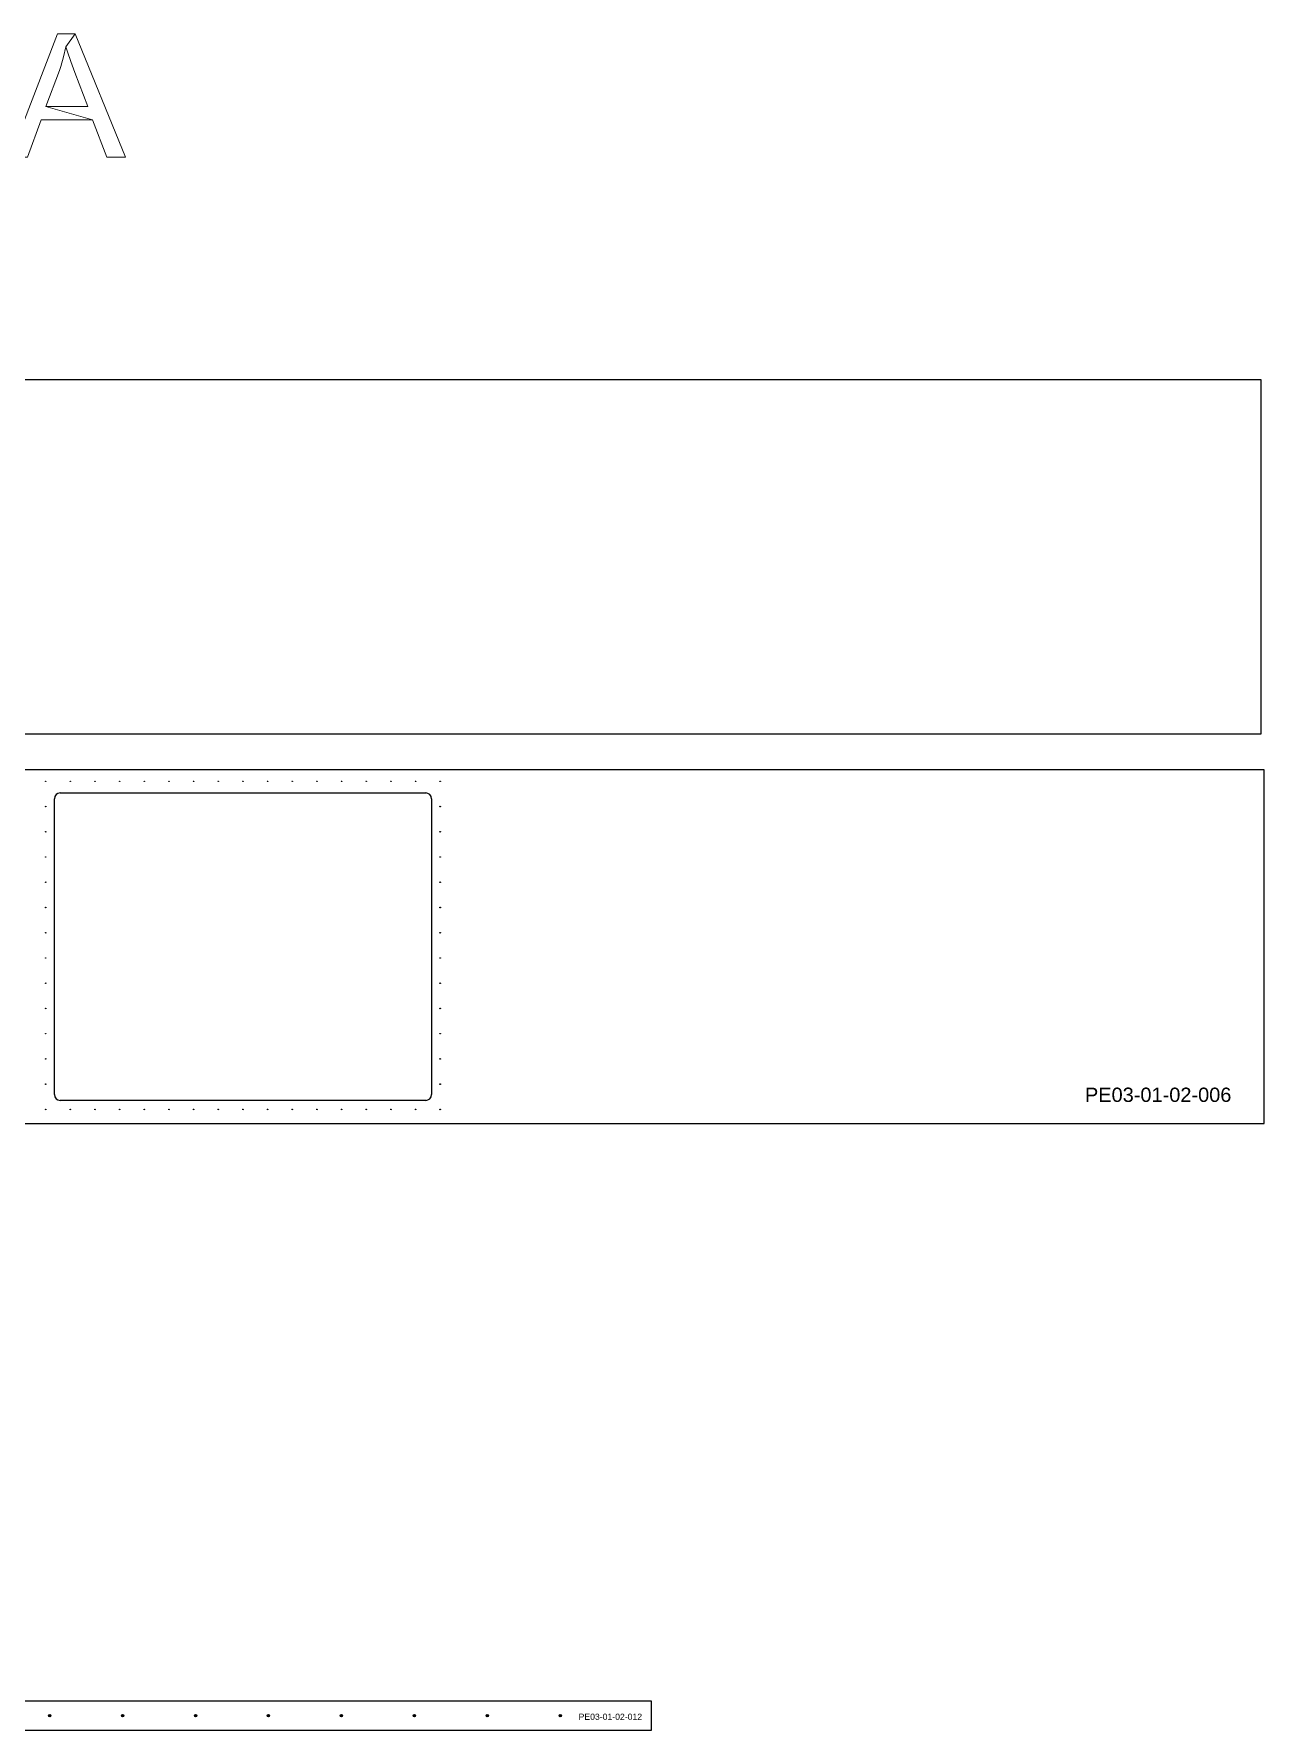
# Model space of a CAD drawing. Header units: millimetres. Extents: x 977 to 12288, y -94 to 5752.
# Drawn here: x 10168 to 12288, y 2630 to 5554 of the extents above; entities that cross this region are included whole.
import ezdxf

# ---------------------------------------------------------------- set-up
doc = ezdxf.new("R2010")
doc.units = ezdxf.units.MM
doc.styles.get("Standard").update_dxf_attribs({"font": 'arial.ttf'})

msp = doc.modelspace()

# ---------------------------------------------------------------- linework, layer by layer
at = {"color": 7, "linetype": 'Continuous', "lineweight": 25}
for p, q in [((12283.15329591, 4957.43327825), (8183.15329591, 4957.43327825)), ((12283.15329591, 4347.43327825), (12283.15329591, 4957.43327825)), ((8183.15329591, 4347.43327825), (12283.15329591, 4347.43327825)), ((12288.29654678, 4285.56871487), (8188.29654678, 4285.56871487)), ((12288.29654678, 3675.56871487), (12288.29654678, 4285.56871487)), ((10213.29654678, 4245.56871487), (10843.29654678, 4245.56871487)), ((10203.29654678, 3725.56871487), (10203.29654678, 4235.56871487)), ((10853.29654678, 4235.56871487), (10853.29654678, 3725.56871487)), ((10843.29654678, 3715.56871487), (10213.29654678, 3715.56871487)), ((8188.29654678, 3675.56871487), (12288.29654678, 3675.56871487)), ((11232.61500483, 2680.23148215), (7832.61500483, 2680.23148215)), ((11232.61500483, 2630.23148215), (11232.61500483, 2680.23148215)), ((7832.61500483, 2630.23148215), (11232.61500483, 2630.23148215))]:
    msp.add_line(p, q, dxfattribs=at)
at = {"color": 0, "lineweight": 0}
for points in [[(10238.99806727, 5553.82158943), (10208.82017416, 5553.82158943), (10127.02962276, 5341.16615579), (10156.92547948, 5341.16615579), (10180.33449937, 5405.75248776), (10269.17596037, 5405.75248776), (10188.51355451, 5428.59743487), (10211.92257439, 5490.92747577), (10214.17886546, 5497.69634898), (10219.25552038, 5514.61853203), (10223.20402975, 5531.54071508)], [(10238.99806727, 5553.82158943), (10223.20402975, 5531.54071508), (10226.0243936, 5522.79758717), (10231.38308489, 5506.43947689), (10238.4339945, 5487.54303916), (10260.71486885, 5428.59743487), (10188.51355451, 5428.59743487), (10269.17596037, 5405.75248776), (10293.99516217, 5341.16615579), (10326.14730997, 5341.16615579)]]:
    msp.add_lwpolyline(points, close=True, dxfattribs=at)
at = {"color": 4}
for points in [[(10193.21500483, 2655.23148215), (10197.21500483, 2655.23148215)], [(10195.21500483, 2657.23148215), (10195.21500483, 2653.23148215)], [(10318.91500483, 2655.23148215), (10322.91500483, 2655.23148215)], [(10320.91500483, 2657.23148215), (10320.91500483, 2653.23148215)], [(10444.61500483, 2655.23148215), (10448.61500483, 2655.23148215)], [(10446.61500483, 2657.23148215), (10446.61500483, 2653.23148215)], [(10570.31500483, 2655.23148215), (10574.31500483, 2655.23148215)], [(10572.31500483, 2657.23148215), (10572.31500483, 2653.23148215)], [(10696.01500483, 2655.23148215), (10700.01500483, 2655.23148215)], [(10698.01500483, 2657.23148215), (10698.01500483, 2653.23148215)], [(10821.71500483, 2655.23148215), (10825.71500483, 2655.23148215)], [(10823.71500483, 2657.23148215), (10823.71500483, 2653.23148215)], [(10947.41500483, 2655.23148215), (10951.41500483, 2655.23148215)], [(10949.41500483, 2657.23148215), (10949.41500483, 2653.23148215)], [(11073.11500483, 2655.23148215), (11077.11500483, 2655.23148215)], [(11075.11500483, 2657.23148215), (11075.11500483, 2653.23148215)]]:
    msp.add_lwpolyline(points, dxfattribs=at)
at = {"color": 7, "linetype": 'Continuous', "lineweight": 25}
for centre in [(10188.29654678, 4265.56871487), (10230.79654678, 4265.56871487), (10273.29654678, 4265.56871487), (10315.79654678, 4265.56871487), (10358.29654678, 4265.56871487), (10400.79654678, 4265.56871487), (10443.29654678, 4265.56871487), (10485.79654678, 4265.56871487), (10528.29654678, 4265.56871487), (10570.79654678, 4265.56871487), (10613.29654678, 4265.56871487), (10655.79654678, 4265.56871487), (10698.29654678, 4265.56871487), (10740.79654678, 4265.56871487), (10783.29654678, 4265.56871487), (10825.79654678, 4265.56871487), (10868.29654678, 4265.56871487), (10188.29654678, 4222.06871487), (10868.29654678, 4222.06871487), (10188.29654678, 4178.56871487), (10868.29654678, 4178.56871487), (10188.29654678, 4135.06871487), (10868.29654678, 4135.06871487), (10188.29654678, 4091.56871487), (10868.29654678, 4091.56871487), (10188.29654678, 4048.06871487), (10868.29654678, 4048.06871487), (10188.29654678, 4004.56871487), (10868.29654678, 4004.56871487), (10188.29654678, 3961.06871487), (10868.29654678, 3961.06871487), (10188.29654678, 3917.56871487), (10868.29654678, 3917.56871487), (10188.29654678, 3874.06871487), (10868.29654678, 3874.06871487), (10188.29654678, 3830.56871487), (10868.29654678, 3830.56871487), (10188.29654678, 3787.06871487), (10868.29654678, 3787.06871487), (10188.29654678, 3743.56871487), (10868.29654678, 3743.56871487), (10188.29654678, 3700.06871487), (10230.79654678, 3700.06871487), (10273.29654678, 3700.06871487), (10315.79654678, 3700.06871487), (10358.29654678, 3700.06871487), (10400.79654678, 3700.06871487), (10443.29654678, 3700.06871487), (10485.79654678, 3700.06871487), (10528.29654678, 3700.06871487), (10570.79654678, 3700.06871487), (10613.29654678, 3700.06871487), (10655.79654678, 3700.06871487), (10698.29654678, 3700.06871487), (10740.79654678, 3700.06871487), (10783.29654678, 3700.06871487), (10825.79654678, 3700.06871487), (10868.29654678, 3700.06871487)]:
    msp.add_circle(centre, 0.5, dxfattribs=at)
at = {"color": 4, "linetype": 'Continuous', "lineweight": 25}
for centre in [(10195.21500483, 2655.23148215), (10320.91500483, 2655.23148215), (10446.61500483, 2655.23148215), (10572.31500483, 2655.23148215), (10698.01500483, 2655.23148215), (10823.71500483, 2655.23148215), (10949.41500483, 2655.23148215), (11075.11500483, 2655.23148215)]:
    msp.add_circle(centre, 2, dxfattribs=at)
at = {"color": 7, "linetype": 'Continuous', "lineweight": 25}
for centre, start, end in [((10213.29654678, 4235.56871487), 90, 180), ((10843.29654678, 4235.56871487), 0, 90), ((10213.29654678, 3725.56871487), 180, 270), ((10843.29654678, 3725.56871487), 270, 0)]:
    msp.add_arc(centre, 10, start, end, dxfattribs=at)

# ---------------------------------------------------------------- texts
at = {"color": 4, "attachment_point": 1}
for s, width, gutter_width, insert, char_height in [('PE03-01-02-006', 2337.0758264188, 123.12871578, (11979.56061466, 3737.59463473), 24.6257431566), ('PE03-01-02-012', 1013.4916682372, 53.39575471, (11106.83219237, 2658.5545628), 10.679150942)]:
    msp.add_mtext_dynamic_manual_height_columns(s, width=width, gutter_width=gutter_width, heights=[0], dxfattribs=dict(at, insert=insert, char_height=char_height))

doc.saveas('drawing.dxf')
